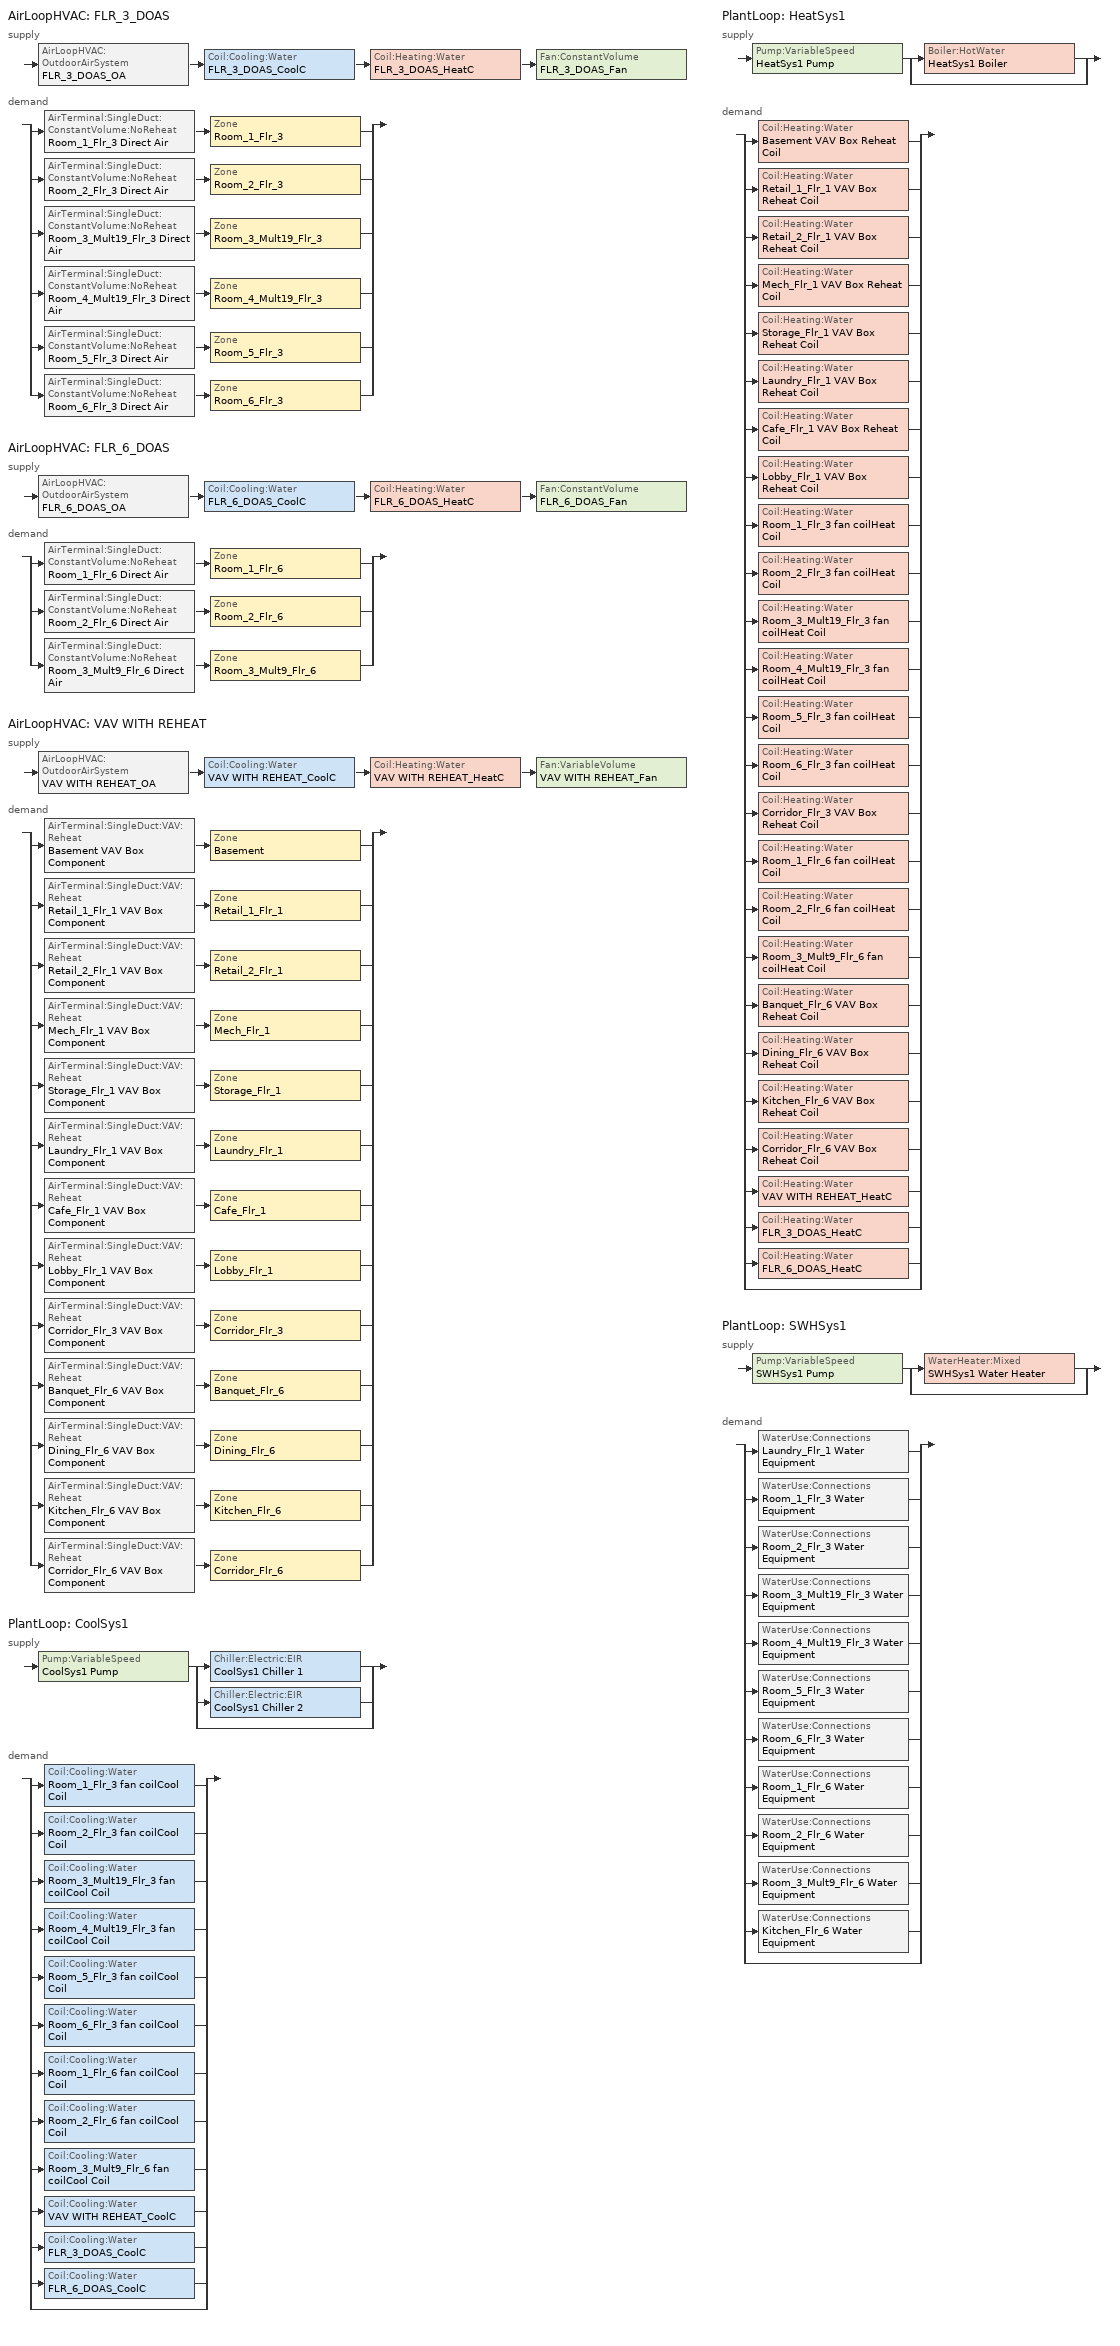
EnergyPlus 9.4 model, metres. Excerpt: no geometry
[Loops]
AirLoopHVAC 'FLR_3_DOAS'
 supply: AirLoopHVAC:OutdoorAirSystem 'FLR_3_DOAS_OA' > Coil:Cooling:Water 'FLR_3_DOAS_CoolC' > Coil:Heating:Water 'FLR_3_DOAS_HeatC' > Fan:ConstantVolume 'FLR_3_DOAS_Fan'
 demand: split
  | AirTerminal:SingleDuct:ConstantVolume:NoReheat 'Room_1_Flr_3 Direct Air' > Zone 'Room_1_Flr_3'
  | AirTerminal:SingleDuct:ConstantVolume:NoReheat 'Room_2_Flr_3 Direct Air' > Zone 'Room_2_Flr_3'
  | AirTerminal:SingleDuct:ConstantVolume:NoReheat 'Room_3_Mult19_Flr_3 Direct Air' > Zone 'Room_3_Mult19_Flr_3'
  | AirTerminal:SingleDuct:ConstantVolume:NoReheat 'Room_4_Mult19_Flr_3 Direct Air' > Zone 'Room_4_Mult19_Flr_3'
  | AirTerminal:SingleDuct:ConstantVolume:NoReheat 'Room_5_Flr_3 Direct Air' > Zone 'Room_5_Flr_3'
  | AirTerminal:SingleDuct:ConstantVolume:NoReheat 'Room_6_Flr_3 Direct Air' > Zone 'Room_6_Flr_3'
AirLoopHVAC 'FLR_6_DOAS'
 supply: AirLoopHVAC:OutdoorAirSystem 'FLR_6_DOAS_OA' > Coil:Cooling:Water 'FLR_6_DOAS_CoolC' > Coil:Heating:Water 'FLR_6_DOAS_HeatC' > Fan:ConstantVolume 'FLR_6_DOAS_Fan'
 demand: split
  | AirTerminal:SingleDuct:ConstantVolume:NoReheat 'Room_1_Flr_6 Direct Air' > Zone 'Room_1_Flr_6'
  | AirTerminal:SingleDuct:ConstantVolume:NoReheat 'Room_2_Flr_6 Direct Air' > Zone 'Room_2_Flr_6'
  | AirTerminal:SingleDuct:ConstantVolume:NoReheat 'Room_3_Mult9_Flr_6 Direct Air' > Zone 'Room_3_Mult9_Flr_6'
AirLoopHVAC 'VAV WITH REHEAT'
 supply: AirLoopHVAC:OutdoorAirSystem 'VAV WITH REHEAT_OA' > Coil:Cooling:Water 'VAV WITH REHEAT_CoolC' > Coil:Heating:Water 'VAV WITH REHEAT_HeatC' > Fan:VariableVolume 'VAV WITH REHEAT_Fan'
 demand: split
  | AirTerminal:SingleDuct:VAV:Reheat 'Basement VAV Box Component' > Zone 'Basement'
  | AirTerminal:SingleDuct:VAV:Reheat 'Retail_1_Flr_1 VAV Box Component' > Zone 'Retail_1_Flr_1'
  | AirTerminal:SingleDuct:VAV:Reheat 'Retail_2_Flr_1 VAV Box Component' > Zone 'Retail_2_Flr_1'
  | AirTerminal:SingleDuct:VAV:Reheat 'Mech_Flr_1 VAV Box Component' > Zone 'Mech_Flr_1'
  | AirTerminal:SingleDuct:VAV:Reheat 'Storage_Flr_1 VAV Box Component' > Zone 'Storage_Flr_1'
  | AirTerminal:SingleDuct:VAV:Reheat 'Laundry_Flr_1 VAV Box Component' > Zone 'Laundry_Flr_1'
  | AirTerminal:SingleDuct:VAV:Reheat 'Cafe_Flr_1 VAV Box Component' > Zone 'Cafe_Flr_1'
  | AirTerminal:SingleDuct:VAV:Reheat 'Lobby_Flr_1 VAV Box Component' > Zone 'Lobby_Flr_1'
  | AirTerminal:SingleDuct:VAV:Reheat 'Corridor_Flr_3 VAV Box Component' > Zone 'Corridor_Flr_3'
  | AirTerminal:SingleDuct:VAV:Reheat 'Banquet_Flr_6 VAV Box Component' > Zone 'Banquet_Flr_6'
  | AirTerminal:SingleDuct:VAV:Reheat 'Dining_Flr_6 VAV Box Component' > Zone 'Dining_Flr_6'
  | AirTerminal:SingleDuct:VAV:Reheat 'Kitchen_Flr_6 VAV Box Component' > Zone 'Kitchen_Flr_6'
  | AirTerminal:SingleDuct:VAV:Reheat 'Corridor_Flr_6 VAV Box Component' > Zone 'Corridor_Flr_6'
PlantLoop 'CoolSys1'
 supply: Pump:VariableSpeed 'CoolSys1 Pump' > split
  | Chiller:Electric:EIR 'CoolSys1 Chiller 1'
  | Chiller:Electric:EIR 'CoolSys1 Chiller 2'
  | bypass
 demand: split
  | Coil:Cooling:Water 'Room_1_Flr_3 fan coilCool Coil'
  | Coil:Cooling:Water 'Room_2_Flr_3 fan coilCool Coil'
  | Coil:Cooling:Water 'Room_3_Mult19_Flr_3 fan coilCool Coil'
  | Coil:Cooling:Water 'Room_4_Mult19_Flr_3 fan coilCool Coil'
  | Coil:Cooling:Water 'Room_5_Flr_3 fan coilCool Coil'
  | Coil:Cooling:Water 'Room_6_Flr_3 fan coilCool Coil'
  | Coil:Cooling:Water 'Room_1_Flr_6 fan coilCool Coil'
  | Coil:Cooling:Water 'Room_2_Flr_6 fan coilCool Coil'
  | Coil:Cooling:Water 'Room_3_Mult9_Flr_6 fan coilCool Coil'
  | Coil:Cooling:Water 'VAV WITH REHEAT_CoolC'
  | Coil:Cooling:Water 'FLR_3_DOAS_CoolC'
  | Coil:Cooling:Water 'FLR_6_DOAS_CoolC'
  | bypass
PlantLoop 'HeatSys1'
 supply: Pump:VariableSpeed 'HeatSys1 Pump' > split
  | Boiler:HotWater 'HeatSys1 Boiler'
  | bypass
 demand: split
  | Coil:Heating:Water 'Basement VAV Box Reheat Coil'
  | Coil:Heating:Water 'Retail_1_Flr_1 VAV Box Reheat Coil'
  | Coil:Heating:Water 'Retail_2_Flr_1 VAV Box Reheat Coil'
  | Coil:Heating:Water 'Mech_Flr_1 VAV Box Reheat Coil'
  | Coil:Heating:Water 'Storage_Flr_1 VAV Box Reheat Coil'
  | Coil:Heating:Water 'Laundry_Flr_1 VAV Box Reheat Coil'
  | Coil:Heating:Water 'Cafe_Flr_1 VAV Box Reheat Coil'
  | Coil:Heating:Water 'Lobby_Flr_1 VAV Box Reheat Coil'
  | Coil:Heating:Water 'Room_1_Flr_3 fan coilHeat Coil'
  | Coil:Heating:Water 'Room_2_Flr_3 fan coilHeat Coil'
  | Coil:Heating:Water 'Room_3_Mult19_Flr_3 fan coilHeat Coil'
  | Coil:Heating:Water 'Room_4_Mult19_Flr_3 fan coilHeat Coil'
  | Coil:Heating:Water 'Room_5_Flr_3 fan coilHeat Coil'
  | Coil:Heating:Water 'Room_6_Flr_3 fan coilHeat Coil'
  | Coil:Heating:Water 'Corridor_Flr_3 VAV Box Reheat Coil'
  | Coil:Heating:Water 'Room_1_Flr_6 fan coilHeat Coil'
  | Coil:Heating:Water 'Room_2_Flr_6 fan coilHeat Coil'
  | Coil:Heating:Water 'Room_3_Mult9_Flr_6 fan coilHeat Coil'
  | Coil:Heating:Water 'Banquet_Flr_6 VAV Box Reheat Coil'
  | Coil:Heating:Water 'Dining_Flr_6 VAV Box Reheat Coil'
  | Coil:Heating:Water 'Kitchen_Flr_6 VAV Box Reheat Coil'
  | Coil:Heating:Water 'Corridor_Flr_6 VAV Box Reheat Coil'
  | Coil:Heating:Water 'VAV WITH REHEAT_HeatC'
  | Coil:Heating:Water 'FLR_3_DOAS_HeatC'
  | Coil:Heating:Water 'FLR_6_DOAS_HeatC'
  | bypass
PlantLoop 'SWHSys1'
 supply: Pump:VariableSpeed 'SWHSys1 Pump' > split
  | WaterHeater:Mixed 'SWHSys1 Water Heater'
  | bypass
 demand: split
  | WaterUse:Connections 'Laundry_Flr_1 Water Equipment'
  | WaterUse:Connections 'Room_1_Flr_3 Water Equipment'
  | WaterUse:Connections 'Room_2_Flr_3 Water Equipment'
  | WaterUse:Connections 'Room_3_Mult19_Flr_3 Water Equipment'
  | WaterUse:Connections 'Room_4_Mult19_Flr_3 Water Equipment'
  | WaterUse:Connections 'Room_5_Flr_3 Water Equipment'
  | WaterUse:Connections 'Room_6_Flr_3 Water Equipment'
  | WaterUse:Connections 'Room_1_Flr_6 Water Equipment'
  | WaterUse:Connections 'Room_2_Flr_6 Water Equipment'
  | WaterUse:Connections 'Room_3_Mult9_Flr_6 Water Equipment'
  | WaterUse:Connections 'Kitchen_Flr_6 Water Equipment'
  | bypass
[AirLoopHVAC]
Name | Design supply air flow rate
FLR_3_DOAS | 2.37888
FLR_6_DOAS | 0.15576
VAV WITH REHEAT | Autosize
[AirTerminal:SingleDuct:ConstantVolume:NoReheat] Availability schedule=ALWAYS_ON
Name | Maximum air flow rate
Room_1_Flr_3 Direct Air; Room_1_Flr_6 Direct Air; Room_2_Flr_3 Direct Air; Room_2_Flr_6 Direct Air; Room_5_Flr_3 Direct Air; Room_6_Flr_3 Direct Air | 0.01416
Room_3_Mult9_Flr_6 Direct Air | 0.12744
Room_3_Mult19_Flr_3 Direct Air; Room_4_Mult19_Flr_3 Direct Air | 0.26904
[AirTerminal:SingleDuct:VAV:Reheat] Availability schedule=ALWAYS_ON; Convergence tolerance=0.001; Damper heating action=Normal; Maximum air flow rate=Autosize; Maximum flow fraction during reheat=Autosize; Maximum flow per zone floor area during reheat=Autosize; Maximum hot water or steam flow rate=Autosize; Minimum hot water or steam flow rate=0; Zone minimum air flow input method=Constant
Name | Constant minimum air flow fraction | Reheat coil
Banquet_Flr_6 VAV Box Component | 0.3 | Banquet_Flr_6 VAV Box Reheat Coil
Basement VAV Box Component | 0.3 | Basement VAV Box Reheat Coil
Cafe_Flr_1 VAV Box Component | 0.3 | Cafe_Flr_1 VAV Box Reheat Coil
Corridor_Flr_3 VAV Box Component | 0.3 | Corridor_Flr_3 VAV Box Reheat Coil
Corridor_Flr_6 VAV Box Component | 0.3 | Corridor_Flr_6 VAV Box Reheat Coil
Dining_Flr_6 VAV Box Component | Autosize | Dining_Flr_6 VAV Box Reheat Coil
Kitchen_Flr_6 VAV Box Component | 0.3 | Kitchen_Flr_6 VAV Box Reheat Coil
Laundry_Flr_1 VAV Box Component | 0.3 | Laundry_Flr_1 VAV Box Reheat Coil
Lobby_Flr_1 VAV Box Component | 0.3 | Lobby_Flr_1 VAV Box Reheat Coil
Mech_Flr_1 VAV Box Component | 0.3 | Mech_Flr_1 VAV Box Reheat Coil
Retail_1_Flr_1 VAV Box Component | 0.3 | Retail_1_Flr_1 VAV Box Reheat Coil
Retail_2_Flr_1 VAV Box Component | 0.3 | Retail_2_Flr_1 VAV Box Reheat Coil
Storage_Flr_1 VAV Box Component | 0.3 | Storage_Flr_1 VAV Box Reheat Coil
[Boiler:HotWater]
HeatSys1 Boiler: Boiler flow mode=LeavingSetpointModulated; Design water flow rate=Autosize; Efficiency curve temperature evaluation variable=LeavingBoiler; Fuel type=NaturalGas; Maximum part load ratio=1.2; Minimum part load ratio=0; Nominal capacity=Autosize; Nominal thermal efficiency=0.78; Optimum part load ratio=1; Parasitic electric load=0; Sizing factor=1; Water outlet upper temperature limit=95
[Chiller:Electric:EIR] Chiller flow mode=LeavingSetpointModulated; Condenser type=AirCooled; Cooling capacity function of temperature curve=Air-Cooled Default 90.1-2004 Cap_fT; Design heat recovery water flow rate=0; Electric input to cooling output ratio function of part load ratio curve=Air-Cooled Trane Screw EIR_fPLR; Electric input to cooling output ratio function of temperature curve=Air-Cooled Default 90.1-2004 EIR_fT; Leaving chilled water lower temperature limit=2; Maximum part load ratio=1; Minimum part load ratio=0.15; Minimum unloading ratio=0.15; Optimum part load ratio=0.8; Reference capacity=Autosize; Reference chilled water flow rate=Autosize; Reference condenser fluid flow rate=Autosize; Reference cop=5.5; Reference entering condenser fluid temperature=35; Reference leaving chilled water temperature=6.67; Sizing factor=0.5
CoolSys1 Chiller 1; CoolSys1 Chiller 2
[Coil:Cooling:Water] Availability schedule=ALWAYS_ON; Design air flow rate=Autosize; Design inlet air humidity ratio=Autosize; Design inlet air temperature=Autosize; Design inlet water temperature=Autosize; Design outlet air humidity ratio=Autosize; Design outlet air temperature=Autosize; Design water flow rate=Autosize; Heat exchanger configuration=CrossFlow; Type of analysis=SimpleAnalysis
FLR_3_DOAS_CoolC; FLR_6_DOAS_CoolC; Room_1_Flr_3 fan coilCool Coil; Room_1_Flr_6 fan coilCool Coil; Room_2_Flr_3 fan coilCool Coil; Room_2_Flr_6 fan coilCool Coil; Room_3_Mult9_Flr_6 fan coilCool Coil; Room_3_Mult19_Flr_3 fan coilCool Coil; Room_4_Mult19_Flr_3 fan coilCool Coil; Room_5_Flr_3 fan coilCool Coil; Room_6_Flr_3 fan coilCool Coil; VAV WITH REHEAT_CoolC
[Coil:Heating:Electric]
Corridor_Flr_6 Unit Heater coil: Availability schedule=ALWAYS_ON; Efficiency=1; Nominal capacity=Autosize
[Coil:Heating:Water] Availability schedule=ALWAYS_ON; Maximum water flow rate=Autosize; Performance input method=UFactorTimesAreaAndDesignWaterFlowRate; Rated capacity=Autosize; Rated inlet air temperature=16.6; Rated inlet water temperature=82.2; Rated outlet air temperature=32.2; Rated outlet water temperature=71.1; U factor times area value=Autosize
Banquet_Flr_6 VAV Box Reheat Coil; Basement VAV Box Reheat Coil; Cafe_Flr_1 VAV Box Reheat Coil; Corridor_Flr_3 VAV Box Reheat Coil; Corridor_Flr_6 VAV Box Reheat Coil; Dining_Flr_6 VAV Box Reheat Coil; FLR_3_DOAS_HeatC; FLR_6_DOAS_HeatC; Kitchen_Flr_6 VAV Box Reheat Coil; Laundry_Flr_1 VAV Box Reheat Coil; Lobby_Flr_1 VAV Box Reheat Coil; Mech_Flr_1 VAV Box Reheat Coil; Retail_1_Flr_1 VAV Box Reheat Coil; Retail_2_Flr_1 VAV Box Reheat Coil; Room_1_Flr_3 fan coilHeat Coil; Room_1_Flr_6 fan coilHeat Coil; Room_2_Flr_3 fan coilHeat Coil; Room_2_Flr_6 fan coilHeat Coil; Room_3_Mult9_Flr_6 fan coilHeat Coil; Room_3_Mult19_Flr_3 fan coilHeat Coil; Room_4_Mult19_Flr_3 fan coilHeat Coil; Room_5_Flr_3 fan coilHeat Coil; Room_6_Flr_3 fan coilHeat Coil; Storage_Flr_1 VAV Box Reheat Coil; VAV WITH REHEAT_HeatC
[Controller:OutdoorAir] Economizer control action type=ModulateFlow; Economizer maximum limit dry bulb temperature=28; Economizer maximum limit enthalpy=64000; Economizer minimum limit dry bulb temperature=-100; Lockout type=NoLockout
Name | Economizer control type | Maximum fraction of outdoor air schedule | Maximum outdoor air flow rate | Minimum fraction of outdoor air schedule | Minimum limit type | Minimum outdoor air flow rate | Minimum outdoor air schedule
FLR_3_DOAS_OA_Controller | NoEconomizer | ALWAYS_ON | 2.37888 | ALWAYS_ON | ProportionalMinimum | 2.37888 | ALWAYS_ON
FLR_6_DOAS_OA_Controller | NoEconomizer | ALWAYS_ON | 0.15576 | ALWAYS_ON | ProportionalMinimum | 0.15576 | ALWAYS_ON
VAV WITH REHEAT_OA_Controller | DifferentialDryBulb |  | Autosize |  | FixedMinimum | Autosize | MinOA_Sched
[Controller:WaterCoil] Actuator variable=Flow; Control variable=Temperature; Maximum actuated flow=Autosize; Minimum actuated flow=0
Name | Action | Controller convergence tolerance
FLR_3_DOAS_CoolC_Controller; FLR_6_DOAS_CoolC_Controller; VAV WITH REHEAT_CoolC_Controller | Reverse
FLR_3_DOAS_HeatC_Controller; FLR_6_DOAS_HeatC_Controller; VAV WITH REHEAT_HeatC_Controller | Normal | 0.0001
[DesignSpecification:OutdoorAir]
Name | Outdoor air flow per person | Outdoor air method | Outdoor air flow per zone floor area | Outdoor air flow per zone
SZ DSOA Banquet_Flr_6; SZ DSOA Cafe_Flr_1; SZ DSOA Dining_Flr_6; SZ DSOA Lobby_Flr_1 | 0.01 | Flow/Person
SZ DSOA Basement; SZ DSOA Corridor_Flr_3; SZ DSOA Corridor_Flr_6; SZ DSOA Mech_Flr_1 |  | Flow/Area | 0.00025
SZ DSOA Kitchen_Flr_6 | 0.008 | Flow/Person
SZ DSOA Laundry_Flr_1 |  | Flow/Zone |  | 0.236
SZ DSOA Retail_1_Flr_1; SZ DSOA Retail_2_Flr_1 |  | Flow/Area | 0.00152
SZ DSOA Room_1_Flr_3; SZ DSOA Room_1_Flr_6; SZ DSOA Room_2_Flr_3; SZ DSOA Room_2_Flr_6; SZ DSOA Room_5_Flr_3; SZ DSOA Room_6_Flr_3 |  | Flow/Zone |  | 0.01416
SZ DSOA Room_3_Mult9_Flr_6 |  | Flow/Zone |  | 0.12744
SZ DSOA Room_3_Mult19_Flr_3; SZ DSOA Room_4_Mult19_Flr_3 |  | Flow/Zone |  | 0.26904
SZ DSOA Storage_Flr_1 |  | Flow/Area | 0.00076
[Fan:ConstantVolume] Availability schedule=ALWAYS_ON; Maximum flow rate=Autosize; Motor in airstream fraction=1
Name | End use subcategory | Fan total efficiency | Motor efficiency | Pressure rise
Corridor_Flr_6 Unit HeaterFan | Unit Heater Fans | 0.536 | 0.825 | 50
FLR_3_DOAS_Fan | Fan Energy | 0.56875 | 0.875 | 622
FLR_6_DOAS_Fan | Fan Energy | 0.53625 | 0.825 | 622
Room_1_Flr_3 fan coilfan; Room_1_Flr_6 fan coilfan; Room_2_Flr_3 fan coilfan; Room_2_Flr_6 fan coilfan; Room_3_Mult9_Flr_6 fan coilfan; Room_3_Mult19_Flr_3 fan coilfan; Room_4_Mult19_Flr_3 fan coilfan; Room_5_Flr_3 fan coilfan; Room_6_Flr_3 fan coilfan |  | 0.52 | 0.8 | 331
[Fan:VariableVolume]
VAV WITH REHEAT_Fan: Availability schedule=HVACOperationSchd; End use subcategory=Fan Energy; Fan power coefficient 1=0.0407599; Fan power coefficient 2=0.088045; Fan power coefficient 3=-0.0729261; Fan power coefficient 4=0.94374; Fan power coefficient 5=0; Fan power minimum air flow rate=0; Fan power minimum flow rate input method=FixedFlowRate; Fan total efficiency=0.61425; Maximum flow rate=Autosize; Motor efficiency=0.945; Motor in airstream fraction=1; Pressure rise=1017.592
[Fan:ZoneExhaust] Availability schedule=HVACOperationSchd; End use subcategory=Zone Exhaust Fans
Name | Fan total efficiency | Maximum flow rate | Pressure rise
Dining_Flr_6 Exhaust Fan | 1 | 1.84352 | 1e-06
Kitchen_Flr_6 Exhaust Fan | 1 | 0.04448 | 1e-06
Laundry_Flr_1 Exhaust Fan | 0.34 | 0.236 | 125
[PlantEquipmentList]
CoolSys1 Equipment List: CoolSys1 Chiller 1, Chiller:Electric:EIR, CoolSys1 Chiller 2, Chiller:Electric:EIR
HeatSys1 Equipment List: HeatSys1 Boiler, Boiler:HotWater
SWHSys1 Equipment List: SWHSys1 Water Heater, WaterHeater:Mixed
[PlantEquipmentOperation:CoolingLoad]
CoolSys1 Operation Scheme: Load range 1 lower limit=0; Load range 1 upper limit=100000000000000; Range 1 equipment list=CoolSys1 Equipment List
[PlantEquipmentOperation:HeatingLoad] Load range 1 lower limit=0; Load range 1 upper limit=1000000000000000
Name | Range 1 equipment list
HeatSys1 Operation Scheme | HeatSys1 Equipment List
SWHSys1 Operation Scheme | SWHSys1 Equipment List
[PlantEquipmentOperationSchemes] Control scheme 1 schedule=PlantOnSched
Name | Control scheme 1
CoolSys1 Loop Operation Scheme List | CoolSys1 Operation Scheme
HeatSys1 Loop Operation Scheme List | HeatSys1 Operation Scheme
SWHSys1 Loop Operation Scheme List | SWHSys1 Operation Scheme
[PlantLoop] Fluid type=Water; Maximum loop flow rate=Autosize; Minimum loop flow rate=0; Plant loop volume=Autocalculate
Name | Load distribution scheme | Maximum loop temperature | Minimum loop temperature | Plant equipment operation scheme
CoolSys1 | UniformLoad | 98 | 1 | CoolSys1 Loop Operation Scheme List
HeatSys1 | Optimal | 100 | 10 | HeatSys1 Loop Operation Scheme List
SWHSys1 | Optimal | 60 | 10 | SWHSys1 Loop Operation Scheme List
[Pump:VariableSpeed] Design maximum flow rate=Autosize; Design minimum flow rate=0; Design power consumption=Autosize; Design pump head=179352; Fraction of motor inefficiencies to fluid stream=0; Motor efficiency=0.9; Pump control type=Intermittent; Coefficient 1 of the part load performance curve=0; Coefficient 2 of the part load performance curve=1; Coefficient 3 of the part load performance curve=0; Coefficient 4 of the part load performance curve=0
CoolSys1 Pump; HeatSys1 Pump; SWHSys1 Pump
[Refrigeration:Case] Zone=Kitchen_Flr_6; Anti sweat heater control type=None; Availability schedule=ALWAYS_ON; Case anti sweat heater power per unit length=0; Case height=0; Case lighting schedule=BLDG_LIGHT_SCH; Defrost energy correction curve type=None; Fraction of lighting energy to case=1; Humidity at zero anti sweat heater energy=0; Latent case credit curve type=CaseTemperatureMethod; Minimum anti sweat heater power per unit length=0; Rated ambient relative humidity=55; Rated ambient temperature=23.88; Under case hvac return air fraction=0
Name | Case credit fraction schedule | Case defrost drip down schedule | Case defrost power per unit length | Case defrost schedule | Case defrost type | Case length | Case operating temperature | Fraction of anti sweat heater energy to case | Latent case credit curve | Operating case fan power per unit length | Rated latent heat ratio | Rated runtime fraction | Rated total cooling capacity per unit length | Refrigerated case restocking schedule | Standard case fan power per unit length | Standard case lighting power per unit length
Kitchen_Flr_6_Case:1_WALKINFREEZER | Kitchen_Flr_6_Case:1_WALKINFREEZER_CaseCreditReduxSched | Kitchen_Flr_6_Case:1_WALKINFREEZER_CaseDripDown2aDaySched | 273 | Kitchen_Flr_6_Case:1_WALKINFREEZER_CaseDefrost2aDaySched | Electric | 7.32 | -23 | 0 | Kitchen_Flr_6_Case:1_WALKINFREEZERSingleShelfHorizontal_LatentEnergyMult | 34 | 0.1 | 0.4 | 367 | Kitchen_Flr_6_Case:1_WALKINFREEZER_WalkInStockingSched | 34 | 16.4
Kitchen_Flr_6_Case:2_SELFCONTAINEDDISPLAYCASE |  |  | 0 |  | None | 3.66 | 2 | 0.2 | Kitchen_Flr_6_Case:2_SELFCONTAINEDDISPLAYCASEMultiShelfVertical_LatentEnergyMult | 55 | 0.08 | 0.85 | 734 | Kitchen_Flr_6_Case:2_SELFCONTAINEDDISPLAYCASE_CaseStockingSched | 55 | 33
[Refrigeration:CompressorRack] Condenser type=AirCooled; Design condenser fan power=350; Heat rejection location=Outdoors
Name | Compressor rack cop function of temperature curve | Condenser fan power function of temperature curve | Design compressor rack cop | End use subcategory | Refrigeration case name or walkin name or caseandwalkinlist
RACK1 | RACK1_RackCOPfTCurve | RACK1_RackCondFanCurve2 | 1.5 | Low Temp Refrigeration | Kitchen_Flr_6_Case:1_WALKINFREEZER
RACK2 | RACK2_RackCOPfTCurve |  | 3 | Med Temp Refrigeration | Kitchen_Flr_6_Case:2_SELFCONTAINEDDISPLAYCASE
[SetpointManager:MixedAir] Control variable=Temperature
Name | Setpoint node or nodelist
FLR_3_DOAS_CoolC SAT Manager | FLR_3_DOAS_CoolC-FLR_3_DOAS_HeatCNode
FLR_3_DOAS_HeatC SAT Manager | FLR_3_DOAS_HeatC-FLR_3_DOAS_FanNode
FLR_3_DOAS_OAMixed Air Temp Manager | FLR_3_DOAS_OA-FLR_3_DOAS_CoolCNode
FLR_6_DOAS_CoolC SAT Manager | FLR_6_DOAS_CoolC-FLR_6_DOAS_HeatCNode
FLR_6_DOAS_HeatC SAT Manager | FLR_6_DOAS_HeatC-FLR_6_DOAS_FanNode
FLR_6_DOAS_OAMixed Air Temp Manager | FLR_6_DOAS_OA-FLR_6_DOAS_CoolCNode
VAV WITH REHEAT_CoolC SAT Manager | VAV WITH REHEAT_CoolC-VAV WITH REHEAT_HeatCNode
VAV WITH REHEAT_HeatC SAT Manager | VAV WITH REHEAT_HeatC-VAV WITH REHEAT_FanNode
VAV WITH REHEAT_OAMixed Air Temp Manager | VAV WITH REHEAT_OA-VAV WITH REHEAT_CoolCNode
[SetpointManager:OutdoorAirReset] Control variable=Temperature; Outdoor high temperature=24; Outdoor low temperature=10; Setpoint at outdoor high temperature=10; Setpoint at outdoor low temperature=22
Name | Setpoint node or nodelist
FLR_3_DOAS SAT setpoint | FLR_3_DOAS Supply Equipment Outlet Node
FLR_6_DOAS SAT setpoint | FLR_6_DOAS Supply Equipment Outlet Node
[SetpointManager:Scheduled] Control variable=Temperature
Name | Schedule | Setpoint node or nodelist
CoolSys1 Chiller 1 Setpoint Manager | CW-Loop-Temp-Schedule | CoolSys1 Supply Equipment Outlet Node 1
CoolSys1 Chiller 2 Setpoint Manager | CW-Loop-Temp-Schedule | CoolSys1 Supply Equipment Outlet Node 2
CoolSys1 Loop Setpoint Manager | CW-Loop-Temp-Schedule | CoolSys1 Supply Outlet Node
HeatSys1 Boiler Setpoint Manager | HW-Loop-Temp-Schedule | HeatSys1 Supply Equipment Outlet Node
HeatSys1 Loop Setpoint Manager | HW-Loop-Temp-Schedule | HeatSys1 Supply Outlet Node
SWHSys1 Loop Setpoint Manager | SWHSys1-Loop-Temp-Schedule | SWHSys1 Supply Outlet Node
VAV WITH REHEAT SAT setpoint | Seasonal-Reset-Supply-Air-Temp-Sch | VAV WITH REHEAT Supply Equipment Outlet Node
[Sizing:Plant]
Name | Design loop exit temperature | Loop design temperature difference | Loop type
CoolSys1 | 6.67 | 6.67 | Cooling
HeatSys1 | 82.2 | 11.1 | Heating
SWHSys1 | 60 | 5 | Heating
[Sizing:System] Central cooling capacity control method=VAV; Central heating design supply air humidity ratio=0.008; Cooling design capacity=Autosize; Cooling design capacity method=CoolingDesignCapacity; Heating design capacity=Autosize; Heating design capacity method=HeatingDesignCapacity; Precool design humidity ratio=0.008; Precool design temperature=12.8; Preheat design humidity ratio=0.008; Preheat design temperature=7; Type of zone sum to use=NonCoincident; Zone maximum outdoor air fraction=1
Name | 100 outdoor air in cooling | 100 outdoor air in heating | Central cooling design supply air humidity ratio | Central cooling design supply air temperature | Central heating design supply air temperature | Central heating maximum system air flow ratio | Cooling supply air flow rate | Cooling supply air flow rate method | Design outdoor air flow rate | Heating supply air flow rate | Heating supply air flow rate method | Type of load to size on
FLR_3_DOAS | Yes | Yes | 0.0084902 | 12.82 | 18 | 1 | 2.37888 | Flow/System | 2.37888 | 2.37888 | Flow/System | VentilationRequirement
FLR_6_DOAS | Yes | Yes | 0.0084902 | 12.82 | 18 | 1 | 0.15576 | Flow/System | 0.15576 | 0.15576 | Flow/System | VentilationRequirement
VAV WITH REHEAT | No | No | 0.0085 | 12.8 | 16.7 | 0.3 |  | DesignDay | Autosize |  | DesignDay | Sensible
[Sizing:Zone] Account for dedicated outdoor air system=No; Cooling design air flow method=DesignDay; Dedicated outdoor air high setpoint temperature for design=Autosize; Dedicated outdoor air low setpoint temperature for design=Autosize; Dedicated outdoor air system control strategy=NeutralSupplyAir; Heating design air flow method=DesignDay; Zone cooling design supply air temperature input method=SupplyAirTemperature; Zone heating design supply air humidity ratio=0.008; Zone heating design supply air temperature=40; Zone heating design supply air temperature input method=SupplyAirTemperature
Name | Design specification outdoor air object | Zone cooling design supply air humidity ratio | Zone cooling design supply air temperature | Cooling minimum air flow
Banquet_Flr_6 | SZ DSOA Banquet_Flr_6 | 0.0085 | 14
Basement | SZ DSOA Basement | 0.0085 | 14
Cafe_Flr_1 | SZ DSOA Cafe_Flr_1 | 0.0085 | 14
Corridor_Flr_3 | SZ DSOA Corridor_Flr_3 | 0.0085 | 14
Corridor_Flr_6 | SZ DSOA Corridor_Flr_6 | 0.0085 | 14
Dining_Flr_6 | SZ DSOA Dining_Flr_6 | 0.0085 | 14 | 1.84779
Kitchen_Flr_6 | SZ DSOA Kitchen_Flr_6 | 0.0085 | 14
Laundry_Flr_1 | SZ DSOA Laundry_Flr_1 | 0.0085 | 14
Lobby_Flr_1 | SZ DSOA Lobby_Flr_1 | 0.0085 | 14
Mech_Flr_1 | SZ DSOA Mech_Flr_1 | 0.0085 | 14
Retail_1_Flr_1 | SZ DSOA Retail_1_Flr_1 | 0.0085 | 14
Retail_2_Flr_1 | SZ DSOA Retail_2_Flr_1 | 0.0085 | 14
Room_1_Flr_3 | SZ DSOA Room_1_Flr_3 | 0.0085 | 12
Room_1_Flr_6 | SZ DSOA Room_1_Flr_6 | 0.0085 | 12
Room_2_Flr_3 | SZ DSOA Room_2_Flr_3 | 0.0085 | 12
Room_2_Flr_6 | SZ DSOA Room_2_Flr_6 | 0.0085 | 12
Room_3_Mult19_Flr_3 | SZ DSOA Room_3_Mult19_Flr_3 | 0.0083059 | 12.49
Room_3_Mult9_Flr_6 | SZ DSOA Room_3_Mult9_Flr_6 | 0.0083059 | 12.49
Room_4_Mult19_Flr_3 | SZ DSOA Room_4_Mult19_Flr_3 | 0.0083059 | 12.49
Room_5_Flr_3 | SZ DSOA Room_5_Flr_3 | 0.0084865 | 12.5
Room_6_Flr_3 | SZ DSOA Room_6_Flr_3 | 0.0084865 | 12.83
Storage_Flr_1 | SZ DSOA Storage_Flr_1 | 0.0085 | 14
[ThermostatSetpoint:DualSetpoint]
Name | Cooling setpoint temperature schedule | Heating setpoint temperature schedule
Banquet_Flr_6 DualSPSched; Basement DualSPSched; Cafe_Flr_1 DualSPSched; Dining_Flr_6 DualSPSched; Laundry_Flr_1 DualSPSched; Lobby_Flr_1 DualSPSched; Retail_1_Flr_1 DualSPSched; Retail_2_Flr_1 DualSPSched | CLGSETP_SCH | HTGSETP_SCH
Corridor_Flr_3 DualSPSched; Corridor_Flr_6 DualSPSched; Mech_Flr_1 DualSPSched; Storage_Flr_1 DualSPSched | Corr_CLGSETP_SCH | Corr_HTGSETP_SCH
Kitchen_Flr_6 DualSPSched | Kitchen_CLGSETP_SCH | Kitchen_HTGSETP_SCH
Room_1_Flr_3 DualSPSched; Room_1_Flr_6 DualSPSched; Room_2_Flr_3 DualSPSched; Room_2_Flr_6 DualSPSched; Room_3_Mult9_Flr_6 DualSPSched; Room_3_Mult19_Flr_3 DualSPSched; Room_4_Mult19_Flr_3 DualSPSched; Room_5_Flr_3 DualSPSched; Room_6_Flr_3 DualSPSched | Guest_CLGSETP_SCH | Guest_HTGSETP_SCH
[WaterHeater:Mixed]
SWHSys1 Water Heater: Ambient temperature indicator=Schedule; Ambient temperature schedule=SWHSys1 Water Heater Ambient Temperature Schedule Name; Deadband temperature difference=2; Heater control type=Cycle; Heater fuel type=NaturalGas; Heater maximum capacity=845000; Heater thermal efficiency=0.8; Indirect water heating recovery time=1.5; Maximum temperature limit=82.2222; Off cycle loss coefficient to ambient temperature=6; Off cycle parasitic fuel consumption rate=20; Off cycle parasitic fuel type=NaturalGas; Off cycle parasitic heat fraction to tank=0.8; On cycle loss coefficient to ambient temperature=6; On cycle parasitic fuel type=NaturalGas; Setpoint temperature schedule=SWHSys1 Water Heater Setpoint Temperature Schedule Name; Source side design flow rate=Autosize; Source side effectiveness=1; Tank volume=2; Use side design flow rate=Autosize; Use side effectiveness=1
[WaterUse:Connections]
Name | Water use equipment name 1
Kitchen_Flr_6 Water Equipment | Kitchen_Flr_6 Water Equipment
Laundry_Flr_1 Water Equipment | Laundry_Flr_1 Water Equipment
Room_1_Flr_3 Water Equipment | Room_1_Flr_3 Water Equipment
Room_1_Flr_6 Water Equipment | Room_1_Flr_6 Water Equipment
Room_2_Flr_3 Water Equipment | Room_2_Flr_3 Water Equipment
Room_2_Flr_6 Water Equipment | Room_2_Flr_6 Water Equipment
Room_3_Mult9_Flr_6 Water Equipment | Room_3_Mult9_Flr_6 Water Equipment
Room_3_Mult19_Flr_3 Water Equipment | Room_3_Mult19_Flr_3 Water Equipment
Room_4_Mult19_Flr_3 Water Equipment | Room_4_Mult19_Flr_3 Water Equipment
Room_5_Flr_3 Water Equipment | Room_5_Flr_3 Water Equipment
Room_6_Flr_3 Water Equipment | Room_6_Flr_3 Water Equipment
[WaterUse:Equipment] Latent fraction schedule=Water Equipment Latent fract sched; Sensible fraction schedule=Water Equipment Sensible fract sched
Name | Zone | Flow rate fraction schedule | Hot water supply temperature schedule | Peak flow rate | Target temperature schedule
Kitchen_Flr_6 Water Equipment | Kitchen_Flr_6 | Kitchen_SWH_SCH | Kitchen Water Equipment Hot Supply Temp Sched | 0.0001399 | Kitchen Water Equipment Temp Sched
Laundry_Flr_1 Water Equipment | Laundry_Flr_1 | LaundryRoom_SWH_Sch | Laundry Water Equipment Hot Supply Temp Sched | 0.0001647 | Laundry Water Equipment Temp Sched
Room_1_Flr_3 Water Equipment | Room_1_Flr_3 | GuestRoom_SWH_Sch | Guest Room Water Equipment Hot Supply Temp Sched | 1.314e-06 | Guest Room Water Equipment Temp Sched
Room_1_Flr_6 Water Equipment | Room_1_Flr_6 | GuestRoom_SWH_Sch | Guest Room Water Equipment Hot Supply Temp Sched | 1.314e-06 | Guest Room Water Equipment Temp Sched
Room_2_Flr_3 Water Equipment | Room_2_Flr_3 | GuestRoom_SWH_Sch | Guest Room Water Equipment Hot Supply Temp Sched | 1.314e-06 | Guest Room Water Equipment Temp Sched
Room_2_Flr_6 Water Equipment | Room_2_Flr_6 | GuestRoom_SWH_Sch | Guest Room Water Equipment Hot Supply Temp Sched | 1.314e-06 | Guest Room Water Equipment Temp Sched
Room_3_Mult9_Flr_6 Water Equipment | Room_3_Mult9_Flr_6 | GuestRoom_SWH_Sch | Guest Room Water Equipment Hot Supply Temp Sched | 1.1826e-05 | Guest Room Water Equipment Temp Sched
Room_3_Mult19_Flr_3 Water Equipment | Room_3_Mult19_Flr_3 | GuestRoom_SWH_Sch | Guest Room Water Equipment Hot Supply Temp Sched | 2.4966e-05 | Guest Room Water Equipment Temp Sched
Room_4_Mult19_Flr_3 Water Equipment | Room_4_Mult19_Flr_3 | GuestRoom_SWH_Sch | Guest Room Water Equipment Hot Supply Temp Sched | 2.4966e-05 | Guest Room Water Equipment Temp Sched
Room_5_Flr_3 Water Equipment | Room_5_Flr_3 | GuestRoom_SWH_Sch | Guest Room Water Equipment Hot Supply Temp Sched | 1.314e-06 | Guest Room Water Equipment Temp Sched
Room_6_Flr_3 Water Equipment | Room_6_Flr_3 | GuestRoom_SWH_Sch | Guest Room Water Equipment Hot Supply Temp Sched | 1.314e-06 | Guest Room Water Equipment Temp Sched
[ZoneControl:Thermostat] Control type schedule=Dual Zone Control Type Sched
Name | Zone or zonelist | Control 1
Banquet_Flr_6 Thermostat | Banquet_Flr_6 | Banquet_Flr_6 DualSPSched
Basement Thermostat | Basement | Basement DualSPSched
Cafe_Flr_1 Thermostat | Cafe_Flr_1 | Cafe_Flr_1 DualSPSched
Corridor_Flr_3 Thermostat | Corridor_Flr_3 | Corridor_Flr_3 DualSPSched
Corridor_Flr_6 Thermostat | Corridor_Flr_6 | Corridor_Flr_6 DualSPSched
Dining_Flr_6 Thermostat | Dining_Flr_6 | Dining_Flr_6 DualSPSched
Kitchen_Flr_6 Thermostat | Kitchen_Flr_6 | Kitchen_Flr_6 DualSPSched
Laundry_Flr_1 Thermostat | Laundry_Flr_1 | Laundry_Flr_1 DualSPSched
Lobby_Flr_1 Thermostat | Lobby_Flr_1 | Lobby_Flr_1 DualSPSched
Mech_Flr_1 Thermostat | Mech_Flr_1 | Mech_Flr_1 DualSPSched
Retail_1_Flr_1 Thermostat | Retail_1_Flr_1 | Retail_1_Flr_1 DualSPSched
Retail_2_Flr_1 Thermostat | Retail_2_Flr_1 | Retail_2_Flr_1 DualSPSched
Room_1_Flr_3 Thermostat | Room_1_Flr_3 | Room_1_Flr_3 DualSPSched
Room_1_Flr_6 Thermostat | Room_1_Flr_6 | Room_1_Flr_6 DualSPSched
Room_2_Flr_3 Thermostat | Room_2_Flr_3 | Room_2_Flr_3 DualSPSched
Room_2_Flr_6 Thermostat | Room_2_Flr_6 | Room_2_Flr_6 DualSPSched
Room_3_Mult9_Flr_6 Thermostat | Room_3_Mult9_Flr_6 | Room_3_Mult9_Flr_6 DualSPSched
Room_3_Mult19_Flr_3 Thermostat | Room_3_Mult19_Flr_3 | Room_3_Mult19_Flr_3 DualSPSched
Room_4_Mult19_Flr_3 Thermostat | Room_4_Mult19_Flr_3 | Room_4_Mult19_Flr_3 DualSPSched
Room_5_Flr_3 Thermostat | Room_5_Flr_3 | Room_5_Flr_3 DualSPSched
Room_6_Flr_3 Thermostat | Room_6_Flr_3 | Room_6_Flr_3 DualSPSched
Storage_Flr_1 Thermostat | Storage_Flr_1 | Storage_Flr_1 DualSPSched
[Zone equipment]
Banquet_Flr_6: Banquet_Flr_6 VAV Box Component
Basement: Basement VAV Box Component
Cafe_Flr_1: Cafe_Flr_1 VAV Box Component
Corridor_Flr_3: Corridor_Flr_3 VAV Box Component
Corridor_Flr_6: Corridor_Flr_6 VAV Box Component, Corridor_Flr_6 Unit Heater
Dining_Flr_6: Dining_Flr_6 Exhaust Fan, Dining_Flr_6 VAV Box Component
Kitchen_Flr_6: Kitchen_Flr_6 Exhaust Fan, Kitchen_Flr_6 VAV Box Component
Laundry_Flr_1: Laundry_Flr_1 Exhaust Fan, Laundry_Flr_1 VAV Box Component
Lobby_Flr_1: Lobby_Flr_1 VAV Box Component
Mech_Flr_1: Mech_Flr_1 VAV Box Component
Retail_1_Flr_1: Retail_1_Flr_1 VAV Box Component
Retail_2_Flr_1: Retail_2_Flr_1 VAV Box Component
Room_1_Flr_3: Room_1_Flr_3 Direct Air, Room_1_Flr_3 fan coil
Room_1_Flr_6: Room_1_Flr_6 Direct Air, Room_1_Flr_6 fan coil
Room_2_Flr_3: Room_2_Flr_3 Direct Air, Room_2_Flr_3 fan coil
Room_2_Flr_6: Room_2_Flr_6 Direct Air, Room_2_Flr_6 fan coil
Room_3_Mult9_Flr_6: Room_3_Mult9_Flr_6 Direct Air, Room_3_Mult9_Flr_6 fan coil
Room_3_Mult19_Flr_3: Room_3_Mult19_Flr_3 Direct Air, Room_3_Mult19_Flr_3 fan coil
Room_4_Mult19_Flr_3: Room_4_Mult19_Flr_3 Direct Air, Room_4_Mult19_Flr_3 fan coil
Room_5_Flr_3: Room_5_Flr_3 Direct Air, Room_5_Flr_3 fan coil
Room_6_Flr_3: Room_6_Flr_3 Direct Air, Room_6_Flr_3 fan coil
Storage_Flr_1: Storage_Flr_1 VAV Box Component
[ZoneHVAC:FourPipeFanCoil] Availability schedule=ALWAYS_ON; Capacity control method=ConstantFanVariableFlow; Cooling convergence tolerance=0.001; Heating convergence tolerance=0.001; Maximum cold water flow rate=Autosize; Maximum hot water flow rate=Autosize; Maximum outdoor air flow rate=0; Maximum supply air flow rate=Autosize; Minimum cold water flow rate=0; Minimum hot water flow rate=0
Name | Cooling coil | Heating coil | Supply air fan
Room_1_Flr_3 fan coil | Room_1_Flr_3 fan coilCool Coil | Room_1_Flr_3 fan coilHeat Coil | Room_1_Flr_3 fan coilfan
Room_1_Flr_6 fan coil | Room_1_Flr_6 fan coilCool Coil | Room_1_Flr_6 fan coilHeat Coil | Room_1_Flr_6 fan coilfan
Room_2_Flr_3 fan coil | Room_2_Flr_3 fan coilCool Coil | Room_2_Flr_3 fan coilHeat Coil | Room_2_Flr_3 fan coilfan
Room_2_Flr_6 fan coil | Room_2_Flr_6 fan coilCool Coil | Room_2_Flr_6 fan coilHeat Coil | Room_2_Flr_6 fan coilfan
Room_3_Mult9_Flr_6 fan coil | Room_3_Mult9_Flr_6 fan coilCool Coil | Room_3_Mult9_Flr_6 fan coilHeat Coil | Room_3_Mult9_Flr_6 fan coilfan
Room_3_Mult19_Flr_3 fan coil | Room_3_Mult19_Flr_3 fan coilCool Coil | Room_3_Mult19_Flr_3 fan coilHeat Coil | Room_3_Mult19_Flr_3 fan coilfan
Room_4_Mult19_Flr_3 fan coil | Room_4_Mult19_Flr_3 fan coilCool Coil | Room_4_Mult19_Flr_3 fan coilHeat Coil | Room_4_Mult19_Flr_3 fan coilfan
Room_5_Flr_3 fan coil | Room_5_Flr_3 fan coilCool Coil | Room_5_Flr_3 fan coilHeat Coil | Room_5_Flr_3 fan coilfan
Room_6_Flr_3 fan coil | Room_6_Flr_3 fan coilCool Coil | Room_6_Flr_3 fan coilHeat Coil | Room_6_Flr_3 fan coilfan
[ZoneHVAC:UnitHeater]
Corridor_Flr_6 Unit Heater: Availability schedule=ALWAYS_ON; Heating coil=Corridor_Flr_6 Unit Heater coil; Heating convergence tolerance=0.001; Maximum hot water or steam flow rate=Autosize; Maximum supply air flow rate=Autosize; Minimum hot water or steam flow rate=0; Supply air fan=Corridor_Flr_6 Unit HeaterFan; Supply air fan operation during no heating=No
[Curve:Biquadratic] Maximum value of x=20; Maximum value of y=50; Minimum value of x=0; Minimum value of y=0
Name | Coefficient1 constant | Coefficient2 x | Coefficient3 x 2 | Coefficient4 y | Coefficient5 y 2 | Coefficient6 x y
Air-Cooled Default 90.1-2004 Cap_fT | 1.04338 | 0.0407077 | 0.0004506 | -0.0041514 | -8.86e-05 | -0.0003467
Air-Cooled Default 90.1-2004 EIR_fT | 0.596191 | -0.0099496 | 0.0007888 | 0.0004506 | 0.0004875 | -0.0007623
[Curve:Cubic] Maximum value of x=20; Minimum value of x=-35
Name | Coefficient1 constant | Coefficient2 x | Coefficient3 x 2 | Coefficient4 x 3
Kitchen_Flr_6_Case:1_WALKINFREEZERSingleShelfHorizontal_LatentEnergyMult | 0.020376 | 0.00024378 | 1.14e-05 | 1.811e-07
Kitchen_Flr_6_Case:2_SELFCONTAINEDDISPLAYCASEMultiShelfVertical_LatentEnergyMult | 0.0265263 | 0.00107803 | -6.02558e-05 | 1.23732e-06
[Curve:Quadratic]
Name | Maximum value of x | Minimum value of x | Coefficient1 constant | Coefficient2 x | Coefficient3 x 2
Air-Cooled Trane Screw EIR_fPLR | 1.2 | 0 | 0.0727 | 0.953 | -0.0266
RACK1_RackCOPfTCurve | 35 | 10 | 1.7603 | -0.0377 | 0.0004
RACK1_RackCondFanCurve2 | 35 | 0 | 0 | 0.0286 | 0
RACK2_RackCOPfTCurve | 50 | 0 | 1 | 0 | 0
[Schedule:Compact]
ALWAYS_ON; PlantOnSched: Through: 12/31, For: AllDays, Until: 24:00, 1
BLDG_LIGHT_SCH: Through: 12/31, For: Weekdays, Until: 01:00, 0.2, Until: 02:00, 0.15, Until: 05:00, 0.1, Until: 06:00, 0.2, Until: 07:00, 0.4, Until: 08:00, 0.5, Until: 10:00, 0.4, Until: 18:00, 0.25, Until: 19:00, 0.6, Until: 20:00, 0.8, Until: 21:00, 0.9, Until: 22:00, 0.8, Until: 23:00, 0.6, Until: 24:00, 0.3, For: Saturday, Until: 02:00, 0.2, Until: 06:00, 0.1, Until: 08:00, 0.3, Until: 10:00, 0.4, Until: 11:00, 0.3, Until: 18:00, 0.25, Until: 19:00, 0.6, Until: 22:00, 0.7, Until: 23:00, 0.6, Until: 24:00, 0.3, For: SummerDesignDay, Until: 24:00, 1, For: WinterDesignDay, Until: 24:00, 0, For: Sunday Holidays AllOtherDays, Until: 02:00, 0.3, Until: 06:00, 0.2, Until: 07:00, 0.3, Until: 09:00, 0.4, Until: 13:00, 0.3, Until: 18:00, 0.2, Until: 19:00, 0.5, Until: 20:00, 0.7, Until: 21:00, 0.8, Until: 22:00, 0.6, Until: 23:00, 0.5, Until: 24:00, 0.3
CLGSETP_SCH: Through: 12/31, For: AllDays, Until: 07:00, 30, Until: 24:00, 24
CW-Loop-Temp-Schedule: Through: 12/31, For: AllDays, Until: 24:00, 6.7
Corr_CLGSETP_SCH: Through: 12/31, For: AllDays, Until: 24:00, 30
Corr_HTGSETP_SCH: Through: 12/31, For: AllDays, Until: 24:00, 16
Dual Zone Control Type Sched: Through: 12/31, For: AllDays, Until: 24:00, 4
Guest Room Water Equipment Hot Supply Temp Sched; Guest Room Water Equipment Temp Sched: Through: 12/31, For: AllDays, Until: 24:00, 43.3
GuestRoom_SWH_Sch: Through: 12/31, For: Weekdays, Until: 01:00, 0.2, Until: 04:00, 0.15, Until: 05:00, 0.2, Until: 06:00, 0.35, Until: 07:00, 0.6, Until: 08:00, 0.8, Until: 09:00, 0.55, Until: 10:00, 0.4, Until: 11:00, 0.3, Until: 17:00, 0.2, Until: 18:00, 0.3, Until: 19:00, 0.55, Until: 21:00, 0.4, Until: 22:00, 0.6, Until: 23:00, 0.45, Until: 24:00, 0.25, For: AllOtherDays, Until: 01:00, 0.2, Until: 04:00, 0.15, Until: 05:00, 0.2, Until: 06:00, 0.25, Until: 07:00, 0.35, Until: 08:00, 0.6, Until: 09:00, 0.8, Until: 10:00, 0.55, Until: 11:00, 0.4, Until: 12:00, 0.3, Until: 17:00, 0.2, Until: 18:00, 0.25, Until: 19:00, 0.3, Until: 22:00, 0.4, Until: 23:00, 0.6, Until: 24:00, 0.35
Guest_CLGSETP_SCH: Through: 12/31, For: AllDays, Until: 24:00, 24
Guest_HTGSETP_SCH: Through: 12/31, For: AllDays, Until: 24:00, 21
HTGSETP_SCH: Through: 12/31, For: AllDays, Until: 07:00, 16, Until: 24:00, 21
HVACOperationSchd; MinOA_Sched: Through: 12/31, For: AllDays, Until: 07:00, 0, Until: 24:00, 1
HW-Loop-Temp-Schedule; Laundry Water Equipment Hot Supply Temp Sched; Laundry Water Equipment Temp Sched; SWHSys1 Water Heater Setpoint Temperature Schedule Name; SWHSys1-Loop-Temp-Schedule: Through: 12/31, For: AllDays, Until: 24:00, 60
Kitchen Water Equipment Hot Supply Temp Sched; Kitchen Water Equipment Temp Sched: Through: 12/31, For: AllDays, Until: 24:00, 49
Kitchen_CLGSETP_SCH: Through: 12/31, For: AllDays, Until: 07:00, 30, Until: 24:00, 26
Kitchen_Flr_6_Case:1_WALKINFREEZER_CaseCreditReduxSched: Through: 12/31, For:AllDays, Interpolate:No, Until: 7:00, 0.2, Until: 21:00, 0.4, Until: 24:00, 0.2
Kitchen_Flr_6_Case:1_WALKINFREEZER_CaseDefrost2aDaySched: Through: 12/31, For:AllDays, Interpolate:Average, Until: 11:00, 0, Until: 11:20, 1, Until: 23:00, 0, Until: 23:20, 1, Until: 24:00, 0
Kitchen_Flr_6_Case:1_WALKINFREEZER_CaseDripDown2aDaySched: Through: 12/31, For:AllDays, Interpolate:Average, Until: 11:00, 0, Until: 11:30, 1, Until: 23:00, 0, Until: 23:30, 1, Until: 24:00, 0
Kitchen_Flr_6_Case:1_WALKINFREEZER_WalkInStockingSched: Through: 12/31, For: Tuesday Friday, Until: 4:00, 0, Until: 5:00, 725, Until: 6:00, 417, Until: 7:00, 290, Until: 24:00, 0, For: AllOtherDays, Until: 4:00, 0, Until: 5:00, 125, Until: 6:00, 117, Until: 7:00, 90, Until: 19:00, 0, Until: 20:00, 125, Until: 21:00, 117, Until: 22:00, 90, Until: 24:00, 0
Kitchen_Flr_6_Case:2_SELFCONTAINEDDISPLAYCASE_CaseStockingSched: Through: 12/31, For:AllDays, Until: 6:00, 0, Until: 7:00, 50, Until: 9:00, 70, Until: 10:00, 80, Until: 11:00, 70, Until: 13:00, 50, Until: 14:00, 80, Until: 15:00, 90, Until: 16:00, 80, Until: 24:00, 0
Kitchen_HTGSETP_SCH: Through: 12/31, For: AllDays, Until: 07:00, 16, Until: 24:00, 19
Kitchen_SWH_SCH: Through: 12/31, For: Weekdays SummerDesignDay, Until: 01:00, 0.2, Until: 04:00, 0.15, Until: 05:00, 0.2, Until: 06:00, 0.25, Until: 07:00, 0.5, Until: 08:00, 0.6, Until: 09:00, 0.55, Until: 10:00, 0.45, Until: 11:00, 0.4, Until: 12:00, 0.45, Until: 13:00, 0.4, Until: 14:00, 0.35, Until: 17:00, 0.3, Until: 18:00, 0.4, Until: 19:00, 0.55, Until: 20:00, 0.6, Until: 21:00, 0.5, Until: 22:00, 0.55, Until: 23:00, 0.45, Until: 24:00, 0.25, For: Saturday WinterDesignDay, Until: 01:00, 0.2, Until: 04:00, 0.15, Until: 05:00, 0.2, Until: 06:00, 0.25, Until: 07:00, 0.4, Until: 10:00, 0.5, Until: 11:00, 0.45, Until: 13:00, 0.5, Until: 14:00, 0.45, Until: 16:00, 0.4, Until: 17:00, 0.35, Until: 18:00, 0.4, Until: 20:00, 0.55, Until: 21:00, 0.5, Until: 22:00, 0.55, Until: 23:00, 0.4, Until: 24:00, 0.3, For: Sunday Holidays AllOtherDays, Until: 01:00, 0.25, Until: 05:00, 0.2, Until: 06:00, 0.3, Until: 09:00, 0.5, Until: 10:00, 0.55, Until: 12:00, 0.5, Until: 14:00, 0.4, Until: 17:00, 0.3, Until: 18:00, 0.4, Until: 20:00, 0.5, Until: 21:00, 0.4, Until: 22:00, 0.5, Until: 23:00, 0.4, Until: 24:00, 0.2
LaundryRoom_SWH_Sch: Through: 12/31, For: AllDays, Until: 08:00, 0, Until: 16:00, 1, Until: 24:00, 0
SWHSys1 Water Heater Ambient Temperature Schedule Name: Through: 12/31, For: AllDays, Until: 24:00, 22
Seasonal-Reset-Supply-Air-Temp-Sch: Through: 12/31, For: AllDays, Until: 24:00, 13
Water Equipment Latent fract sched: Through: 12/31, For: AllDays, Until: 24:00, 0.05
Water Equipment Sensible fract sched: Through: 12/31, For: AllDays, Until: 24:00, 0.2
